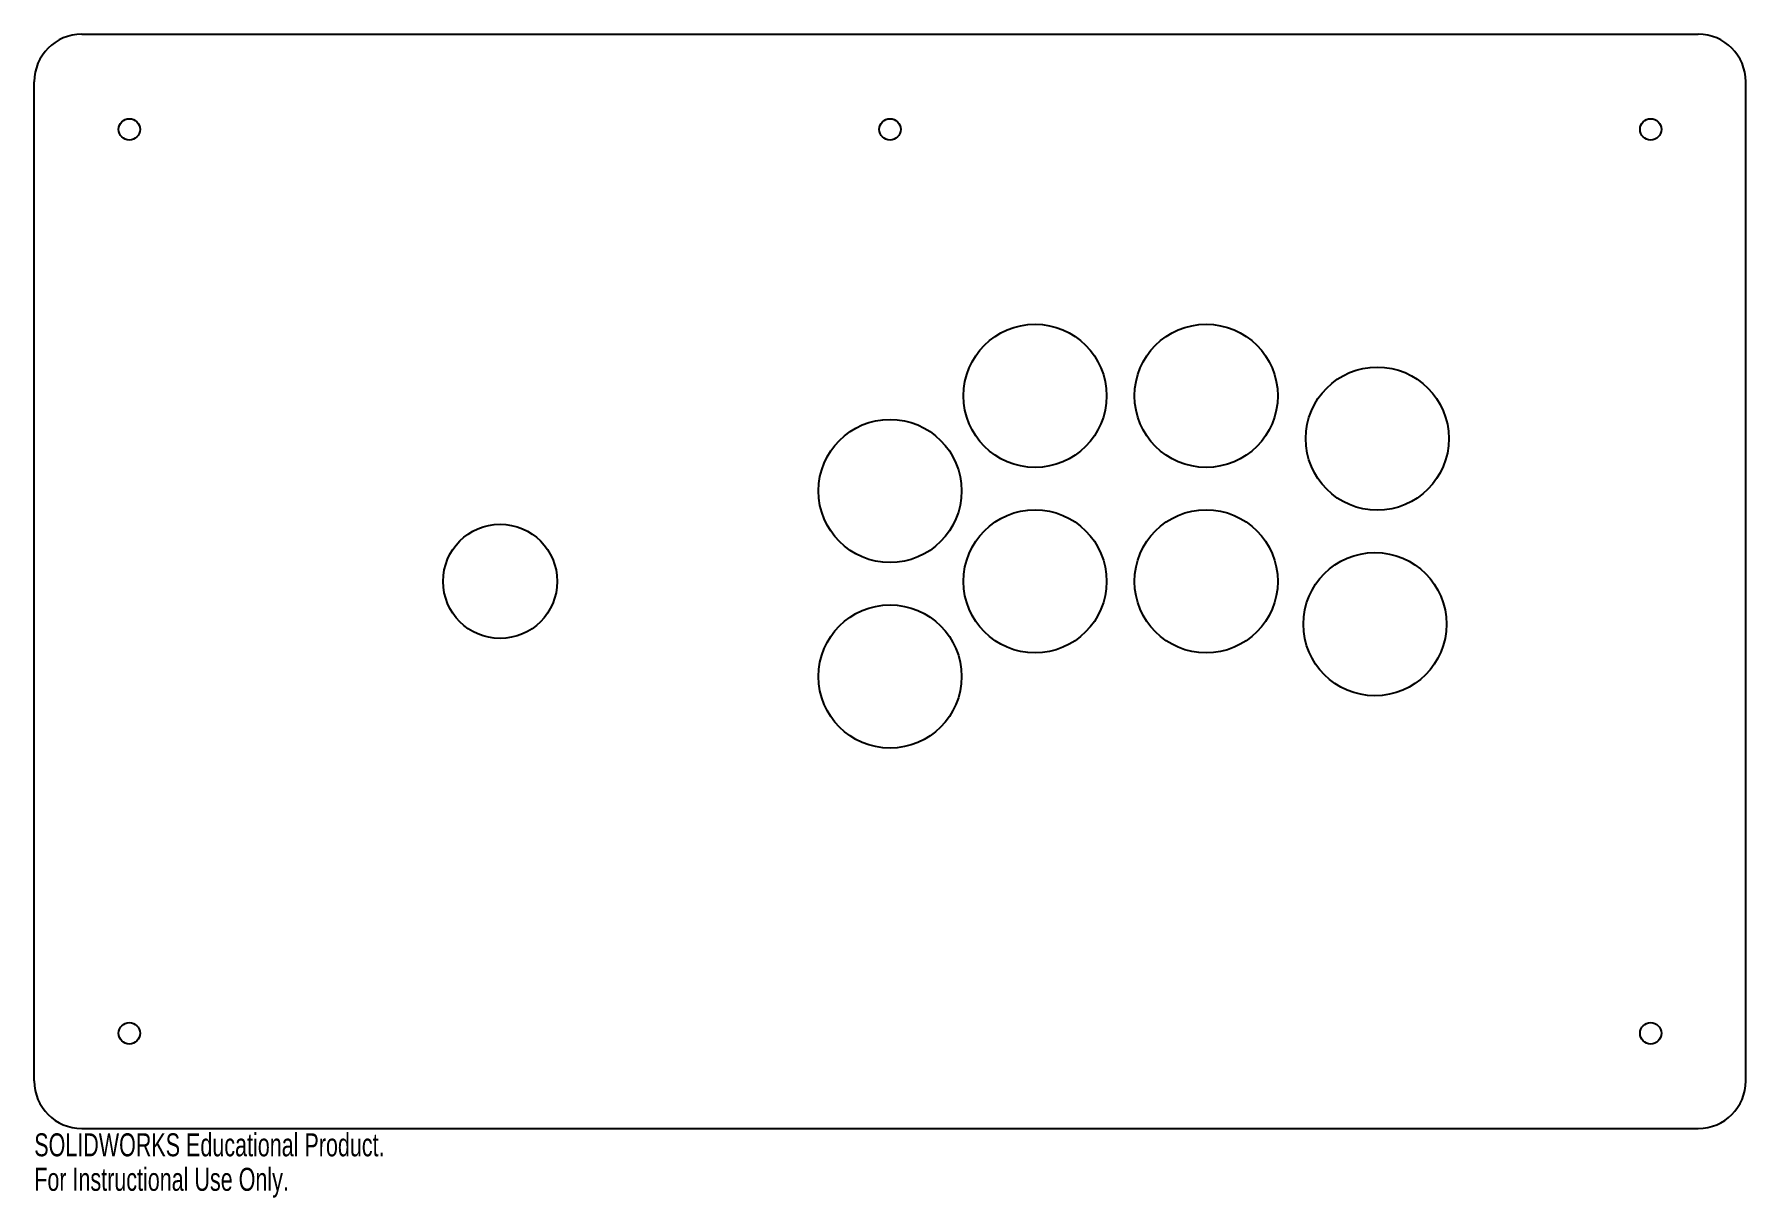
# Model space of a CAD drawing. Header units: millimetres. Extents: x -5 to 355, y -240 to 5.
import ezdxf

# ---------------------------------------------------------------- set-up
doc = ezdxf.new("R2010")
doc.units = ezdxf.units.MM
doc.styles.add('SLDTEXTSTYLE0', font='TXT', dxfattribs={"width": 0.7})

msp = doc.modelspace()

# ---------------------------------------------------------------- linework, layer by layer
at = {"color": 7, "linetype": 'Continuous'}
for p, q in [((4.97, 4.88), (344.97, 4.88)), ((-5.03, -215.12), (-5.03, -5.12)), ((354.97, -215.12), (354.97, -5.12)), ((4.97, -225.12), (344.97, -225.12))]:
    msp.add_line(p, q, dxfattribs=at)
for centre, radius in [((14.97, -15.12), 2.25), ((174.97, -15.12), 2.25), ((334.97, -15.12), 2.25), ((205.47, -71.12), 15.05), ((241.47, -71.12), 15.05), ((277.47, -80.12), 15.05), ((174.97, -91.12), 15.05), ((205.47, -110.12), 15.05), ((241.47, -110.12), 15.05), ((92.97, -110.12), 12), ((276.97, -119.12), 15.05), ((174.97, -130.12), 15.05), ((14.97, -205.12), 2.25), ((334.97, -205.12), 2.25)]:
    msp.add_circle(centre, radius, dxfattribs=at)
for centre, start, end in [((4.97, -5.12), 90, 180), ((344.97, -5.12), 0, 90), ((4.97, -215.12), 180, 270), ((344.97, -215.12), 270, 0)]:
    msp.add_arc(centre, 10, start, end, dxfattribs=at)

# ---------------------------------------------------------------- texts
at = {"color": 7, "linetype": 'Continuous', "char_height": 4.8336, "attachment_point": 1, "style": 'SLDTEXTSTYLE0'}
for s, insert in [('SOLIDWORKS Educational Product.', (-5.03, -226.14)), ('For Instructional Use Only.', (-5.03, -233.39))]:
    msp.add_mtext(s, dxfattribs=dict(at, insert=insert))

doc.saveas('drawing.dxf')
